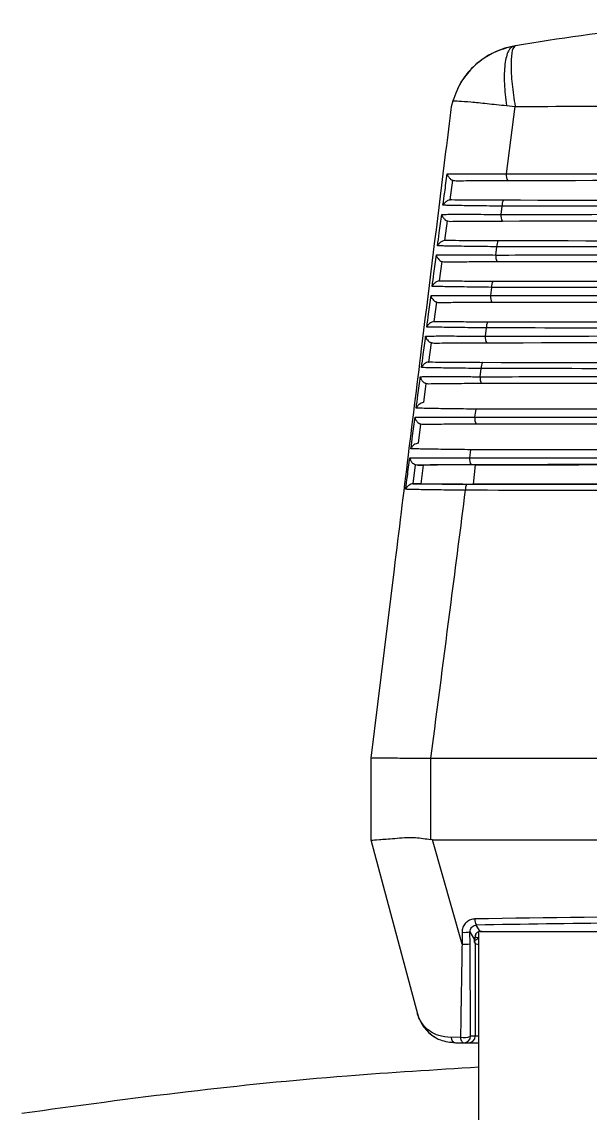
# Model space of a CAD drawing. Extents: x 12.3 to 108.7, y 1.1 to 80.4.
# Drawn here: x 101.411 to 102.279, y 36.107 to 37.774 of the extents above; entities that cross this region are included whole.
import ezdxf

# ---------------------------------------------------------------- set-up
doc = ezdxf.new("R2010")
doc.units = 0
doc.header["$MEASUREMENT"] = 0
doc.layers.add('OBJECT', color=7, linetype='CONTINUOUS')

msp = doc.modelspace()

# ---------------------------------------------------------------- linework, layer by layer
at = {"layer": 'OBJECT'}
for p, q in [((102.1644, 37.7378), (102.162, 37.7373)), ((102.0758, 37.6718), (102.0758, 37.6717)), ((102.0687, 37.6536), (102.0664, 37.6445)), ((102.1507, 37.542), (102.164, 37.645)), ((102.1508, 37.6464), (102.164, 37.645)), ((102.0684, 37.5322), (102.0645, 37.5024)), ((102.1427, 37.4801), (102.1443, 37.4927)), ((102.0602, 37.4701), (102.0563, 37.4405)), ((102.1347, 37.4181), (102.1363, 37.4307)), ((102.052, 37.4081), (102.0481, 37.3785)), ((102.1267, 37.3561), (102.1283, 37.3687)), ((102.0438, 37.346), (102.04, 37.3166)), ((102.1187, 37.2941), (102.1203, 37.3067)), ((102.0357, 37.2839), (102.0319, 37.2546)), ((102.1106, 37.2321), (102.1123, 37.2447)), ((102.0276, 37.2219), (102.0238, 37.1926)), ((102.1026, 37.1701), (102.1043, 37.1826)), ((102.0196, 37.1598), (102.0158, 37.1306)), ((102.0946, 37.1081), (102.0962, 37.1206)), ((102.0115, 37.0977), (102.0078, 37.0687)), ((102.0155, 37.097), (102.0237, 37.097)), ((102.0237, 37.097), (102.0202, 37.0687)), ((102.1003, 37.0682), (102.1035, 37.0975)), ((102.0202, 37.0687), (102.0092, 37.0687)), ((101.9791, 36.938), (101.9437, 36.6494)), ((101.9437, 36.6494), (101.9437, 36.5244)), ((101.9437, 36.6494), (101.9437, 36.6494)), ((102.0352, 36.5249), (102.0352, 36.6494)), ((102.0352, 36.6494), (102.0354, 36.6494)), ((102.0354, 36.6494), (102.4253, 36.6494)), ((101.9437, 36.5244), (102.0148, 36.2588)), ((101.9437, 36.5244), (101.9437, 36.5244)), ((102.038, 36.5244), (102.0352, 36.5249)), ((102.0829, 36.3651), (102.038, 36.5244)), ((102.038, 36.5244), (102.4984, 36.5244)), ((102.0951, 36.3657), (102.095, 36.3838)), ((102.095, 36.3838), (102.1021, 36.372)), ((102.1106, 36.3845), (102.1047, 36.3943)), ((102.1087, 35.4284), (102.1087, 36.3842)), ((102.1107, 36.3844), (102.1106, 36.3845)), ((102.1129, 36.3845), (103.0245, 36.3845)), ((102.1129, 36.3844), (102.1129, 36.3845)), ((102.1129, 36.3844), (103.0245, 36.3844)), ((102.0829, 36.3833), (102.0829, 36.3651)), ((102.1021, 36.372), (102.1021, 36.3696)), ((102.1022, 36.3677), (102.1029, 36.3664)), ((102.1033, 36.379), (102.1031, 36.3794)), ((102.0959, 36.2244), (102.0951, 36.3657)), ((102.1029, 36.3664), (102.1029, 36.2244)), ((102.0806, 36.223), (102.0664, 36.2227)), ((102.1029, 36.2244), (102.0959, 36.2244)), ((102.1087, 36.2244), (102.1029, 36.2244)), ((102.0728, 36.2144), (102.0859, 36.2144)), ((102.0859, 36.2144), (102.093, 36.2144)), ((102.093, 36.2144), (102.1086, 36.2144))]:
    msp.add_line(p, q, dxfattribs=at)
at = {"layer": 'OBJECT', "flags": 128}
msp.add_lwpolyline([(102.0806, 36.223), (102.0808, 36.2212), (102.0812, 36.2196), (102.0817, 36.2181), (102.0824, 36.2168), (102.0831, 36.2158), (102.084, 36.215), (102.0849, 36.2145), (102.0859, 36.2144)], dxfattribs=at)
at = {"layer": 'OBJECT'}
for centre, radius, start, end in [((102.1837, 37.6193), 0.12, 100.4137, 154.0782), ((102.1665, 37.5395), 0.016, 170.6763, 209.7365), ((102.1581, 37.4949), 0.014, 148.3051, 188.7721), ((102.1582, 37.4775), 0.0158, 170.554, 210.212), ((102.1499, 37.4328), 0.0138, 147.8181, 188.872), ((102.15, 37.4155), 0.0156, 170.4353, 210.6815), ((102.1417, 37.3708), 0.0136, 147.3324, 188.9719), ((102.1418, 37.3535), 0.0154, 170.3162, 211.151), ((102.1336, 37.3088), 0.0135, 146.8517, 189.0685), ((102.1336, 37.2915), 0.0152, 170.2013, 211.6145), ((102.1254, 37.2468), 0.0133, 146.3713, 189.1658), ((102.1254, 37.2295), 0.015, 170.0879, 212.0749), ((102.1172, 37.1676), 0.0148, 169.9769, 212.5311), ((102.109, 37.1056), 0.0146, 169.8668, 212.9855), ((102.1009, 37.0607), 0.0128, 144.9661, 189.4339), ((102.1179, 36.4022), 0.0153, 174.004, 210.7864), ((102.0861, 36.451), 0.0678, 267.3198, 277.6155), ((102.093, 36.3664), 0.00992, 359.7317, 23.3465), ((102.0861, 36.4329), 0.0678, 267.3214, 277.6109), ((102.0728, 36.2744), 0.06, 195, 198.0174), ((102.0728, 36.2744), 0.06, 221.5897, 239.3657), ((102.0745, 36.2223), 0.00813, 177.5734, 257.8042), ((102.0856, 36.2521), 0.0296, 260.2236, 290.3024), ((102.0859, 36.2244), 0.00999, 270.0391, 0.0389), ((102.093, 36.2244), 0.00999, 270.0391, 0.0389)]:
    msp.add_arc(centre, radius, start, end, dxfattribs=at)
for centre, major_axis, ratio, start_param, end_param in [((102.5687, 37.5127), (2.1942, 0), 0.008727, 1.380004, 1.761588), ((102.5687, 37.521), (2.1948, 0), 0.008727, 4.518704, 4.906074), ((102.5687, 37.4507), (2.1975, 0), 0.008727, 1.376591, 1.765002), ((102.5687, 37.459), (2.1981, 0), 0.008727, 4.515292, 4.909486), ((102.5687, 37.3887), (2.2007, 0), 0.008727, 1.373185, 1.768407), ((102.5687, 37.397), (2.2013, 0), 0.008727, 4.511889, 4.912889), ((102.5687, 37.3267), (2.204, 0), 0.008727, 1.369788, 1.771804), ((102.5687, 37.335), (2.2046, 0), 0.008727, 4.508493, 4.916285), ((102.5687, 37.2647), (2.2072, 0), 0.008727, 1.366399, 1.775193), ((102.5687, 37.273), (2.2078, 0), 0.008727, 4.505106, 4.919672), ((102.5687, 37.2027), (2.2105, 0), 0.008727, 1.363019, 1.778574), ((102.5687, 37.1407), (2.2137, 0), 0.008727, 1.359646, 1.781947), ((102.5687, 37.0787), (2.217, 0), 0.008727, 1.356281, 1.785312), ((102.5687, 37.087), (2.2176, 0), 0.008727, 4.494993, 4.929785), ((102.5687, 36.204), (2.2237, 0), 0.08749, 1.584758, 1.780996), ((102.1129, 36.3827), (0.02, 0), 0.087489, 1.570796, 1.683422), ((102.0897, 36.3552), (0.008, 0.0234), 0.411517, 5.505747, 5.879758), ((102.0996, 36.3552), (0.002, 0.016), 0.100662, 5.612594, 6.085295), ((102.1084, 36.3782), (0.004, 0.0117), 0.411517, 1.643899, 2.265463), ((102.1179, 36.3665), (0.015, 0), 0.145814, 3.193953, 4.049202)]:
    msp.add_ellipse(centre, major_axis=major_axis, ratio=ratio, start_param=start_param, end_param=end_param, dxfattribs=at)
for points, knots in [([(102.5687, 37.7744), (102.5009, 37.7728), (102.3653, 37.7698), (102.2314, 37.7484), (102.1644, 37.7378)], [0, 0, 0, 0, 0.5, 1, 1, 1, 1]), ([(102.162, 37.7373), (102.1513, 37.7345), (102.13, 37.7288), (102.1027, 37.7096), (102.0806, 37.6845), (102.0727, 37.6639), (102.0687, 37.6536)], [0, 0, 0, 0, 0.249999, 0.5, 0.749997, 1, 1, 1, 1]), ([(102.162, 37.7373), (102.159, 37.7356), (102.1529, 37.7319), (102.1478, 37.7109), (102.1467, 37.6811), (102.1495, 37.6577), (102.1508, 37.6464)], [0, 0, 0, 0, 0.241561, 0.4999979, 0.7584363, 1, 1, 1, 1]), ([(102.1644, 37.7378), (102.1626, 37.7362), (102.1589, 37.7328), (102.1572, 37.7114), (102.1587, 37.6808), (102.1623, 37.6566), (102.164, 37.645)], [0, 0, 0, 0, 0.2411704, 0.5000004, 0.758832, 1, 1, 1, 1]), ([(102.0687, 37.6536), (102.0714, 37.6536), (102.0768, 37.6536), (102.0956, 37.6521), (102.1203, 37.6497), (102.1407, 37.6475), (102.1508, 37.6464)], [0, 0, 0, 0, 0.25, 0.5, 0.75, 1, 1, 1, 1]), ([(102.0664, 37.6445), (102.0656, 37.6388), (102.0621, 37.6103), (102.0474, 37.4909), (102.0189, 37.2612), (101.9934, 37.0541), (101.9791, 36.938)], [0, 0, 0, 0, 0.024148, 0.120739, 0.507104, 1, 1, 1, 1]), ([(102.164, 37.645), (102.2305, 37.6453), (102.3646, 37.6459), (102.5003, 37.646), (102.5687, 37.646)], [0, 0, 0, 0, 0.496376, 1, 1, 1, 1]), ([(102.0538, 37.4941), (102.0547, 37.5007), (102.0568, 37.5167), (102.059, 37.5327), (102.0602, 37.5422)], [0, 0, 0, 0, 0.4123113, 1, 1, 1, 1]), ([(102.0602, 37.5422), (102.0611, 37.5422), (102.0643, 37.5422), (102.075, 37.5423), (102.098, 37.5424), (102.127, 37.5422), (102.1454, 37.5421), (102.1507, 37.542)], [0, 0, 0, 0, 0.057678, 0.219414, 0.543377, 0.867764, 1, 1, 1, 1]), ([(102.0602, 37.5422), (102.0603, 37.5421), (102.0603, 37.5418), (102.0608, 37.5401), (102.0623, 37.5373), (102.0651, 37.5342), (102.0674, 37.5328), (102.0684, 37.5322)], [0, 0, 0, 0, 0.008657, 0.099999, 0.471218, 0.76308, 1, 1, 1, 1]), ([(102.1507, 37.542), (102.1572, 37.5421), (102.19, 37.5421), (102.3284, 37.5423), (102.5323, 37.5424), (102.7794, 37.5423), (102.9176, 37.5421), (102.9867, 37.542)], [0, 0, 0, 0, 0.023792, 0.118973, 0.500647, 0.750324, 1, 1, 1, 1]), ([(102.0737, 37.531), (102.0724, 37.5311), (102.0705, 37.5313), (102.0689, 37.532), (102.0684, 37.5322)], [0, 0, 0, 0, 0.7307528, 1, 1, 1, 1]), ([(102.1526, 37.5315), (102.1406, 37.5315), (102.1167, 37.5314), (102.0894, 37.5312), (102.0785, 37.5311), (102.0737, 37.531)], [0, 0, 0, 0, 0.361189, 0.722456, 1, 1, 1, 1]), ([(102.0645, 37.5024), (102.0633, 37.5021), (102.0607, 37.5012), (102.057, 37.4986), (102.0549, 37.4961), (102.054, 37.4944), (102.0538, 37.4941), (102.0538, 37.4941)], [0, 0, 0, 0, 0.229453, 0.52161, 0.905452, 0.991714, 1, 1, 1, 1]), ([(102.0645, 37.5024), (102.0648, 37.5025), (102.0656, 37.5027), (102.0665, 37.5027), (102.0671, 37.5027)], [0, 0, 0, 0, 0.349939, 1, 1, 1, 1]), ([(102.0671, 37.5027), (102.0733, 37.5026), (102.0857, 37.5025), (102.1147, 37.5023), (102.1364, 37.5022), (102.1462, 37.5022)], [0, 0, 0, 0, 0.352894, 0.705727, 1, 1, 1, 1]), ([(102.1443, 37.4927), (102.1378, 37.4928), (102.1182, 37.493), (102.0886, 37.4934), (102.0671, 37.4938), (102.0574, 37.494), (102.0546, 37.4941), (102.0538, 37.4941)], [0, 0, 0, 0, 0.16013, 0.483001, 0.805363, 0.942123, 1, 1, 1, 1]), ([(102.9931, 37.4927), (102.9865, 37.4927), (102.9538, 37.4927), (102.8154, 37.4925), (102.6095, 37.4923), (102.3579, 37.4924), (102.2155, 37.4926), (102.1443, 37.4927)], [0, 0, 0, 0, 0.02343, 0.117165, 0.493038, 0.746519, 1, 1, 1, 1]), ([(102.0455, 37.4321), (102.0464, 37.4387), (102.0485, 37.4547), (102.0507, 37.4707), (102.0519, 37.4802)], [0, 0, 0, 0, 0.412352, 1, 1, 1, 1]), ([(102.0519, 37.4802), (102.0528, 37.4802), (102.0559, 37.4802), (102.0662, 37.4803), (102.0888, 37.4804), (102.118, 37.4802), (102.1368, 37.4801), (102.1427, 37.4801)], [0, 0, 0, 0, 0.057936, 0.217495, 0.53703, 0.856977, 1, 1, 1, 1]), ([(102.0519, 37.4802), (102.052, 37.4801), (102.052, 37.4797), (102.0525, 37.4779), (102.054, 37.4751), (102.0569, 37.4721), (102.0592, 37.4707), (102.0602, 37.4701)], [0, 0, 0, 0, 0.008551, 0.122923, 0.485781, 0.769318, 1, 1, 1, 1]), ([(102.0652, 37.469), (102.0639, 37.4691), (102.0622, 37.4692), (102.0606, 37.47), (102.0602, 37.4701)], [0, 0, 0, 0, 0.750498, 1, 1, 1, 1]), ([(102.1446, 37.4695), (102.1327, 37.4695), (102.1087, 37.4694), (102.0811, 37.4692), (102.0702, 37.4691), (102.0652, 37.469)], [0, 0, 0, 0, 0.355595, 0.711266, 1, 1, 1, 1]), ([(102.1427, 37.4801), (102.1492, 37.4801), (102.182, 37.4801), (102.3203, 37.4803), (102.5268, 37.4805), (102.7795, 37.4804), (102.923, 37.4802), (102.9947, 37.4801)], [0, 0, 0, 0, 0.0233393, 0.1167108, 0.4911257, 0.7455628, 1, 1, 1, 1]), ([(102.0563, 37.4405), (102.0551, 37.4401), (102.0525, 37.4394), (102.0489, 37.4368), (102.0467, 37.4343), (102.0457, 37.4325), (102.0456, 37.4321), (102.0455, 37.4321)], [0, 0, 0, 0, 0.223275, 0.506282, 0.880303, 0.991807, 1, 1, 1, 1]), ([(102.0563, 37.4405), (102.0565, 37.4405), (102.0573, 37.4407), (102.0581, 37.4407), (102.0587, 37.4407)], [0, 0, 0, 0, 0.324171, 1, 1, 1, 1]), ([(102.0587, 37.4407), (102.0647, 37.4406), (102.0767, 37.4405), (102.1057, 37.4403), (102.1279, 37.4402), (102.1383, 37.4402)], [0, 0, 0, 0, 0.3475308, 0.6950029, 1, 1, 1, 1]), ([(102.0373, 37.3701), (102.0382, 37.3767), (102.0403, 37.3927), (102.0424, 37.4087), (102.0437, 37.4182)], [0, 0, 0, 0, 0.412393, 1, 1, 1, 1]), ([(102.0437, 37.4182), (102.0445, 37.4182), (102.0474, 37.4182), (102.0575, 37.4183), (102.0797, 37.4184), (102.109, 37.4183), (102.1283, 37.4181), (102.1347, 37.4181)], [0, 0, 0, 0, 0.058198, 0.215687, 0.531014, 0.846742, 1, 1, 1, 1]), ([(102.0437, 37.4182), (102.0437, 37.4181), (102.0438, 37.4176), (102.0443, 37.4158), (102.0459, 37.4129), (102.0487, 37.4099), (102.051, 37.4086), (102.052, 37.4081)], [0, 0, 0, 0, 0.00845, 0.145048, 0.499697, 0.775229, 1, 1, 1, 1]), ([(102.1363, 37.4307), (102.1298, 37.4308), (102.1102, 37.431), (102.0807, 37.4314), (102.0589, 37.4318), (102.0492, 37.432), (102.0463, 37.4321), (102.0455, 37.4321)], [0, 0, 0, 0, 0.158035, 0.476675, 0.794816, 0.941861, 1, 1, 1, 1]), ([(102.1347, 37.4181), (102.1412, 37.4181), (102.1739, 37.4181), (102.3122, 37.4184), (102.5213, 37.4185), (102.7795, 37.4184), (102.9283, 37.4182), (103.0027, 37.4181)], [0, 0, 0, 0, 0.022904, 0.114532, 0.481956, 0.740978, 1, 1, 1, 1]), ([(103.0011, 37.4307), (102.9945, 37.4307), (102.9618, 37.4306), (102.8235, 37.4304), (102.6149, 37.4303), (102.3579, 37.4304), (102.2102, 37.4306), (102.1363, 37.4307)], [0, 0, 0, 0, 0.022991, 0.114968, 0.483793, 0.741897, 1, 1, 1, 1]), ([(102.0568, 37.407), (102.0555, 37.4071), (102.0539, 37.4072), (102.0523, 37.4079), (102.052, 37.4081)], [0, 0, 0, 0, 0.771741, 1, 1, 1, 1]), ([(102.1366, 37.4076), (102.1247, 37.4075), (102.1008, 37.4075), (102.0728, 37.4073), (102.0619, 37.4071), (102.0568, 37.407)], [0, 0, 0, 0, 0.350316, 0.700707, 1, 1, 1, 1]), ([(102.0481, 37.3785), (102.047, 37.3782), (102.0444, 37.3775), (102.0408, 37.375), (102.0385, 37.3724), (102.0376, 37.3706), (102.0373, 37.3701), (102.0373, 37.3701)], [0, 0, 0, 0, 0.217445, 0.491759, 0.856154, 0.991883, 1, 1, 1, 1]), ([(102.1283, 37.3687), (102.1218, 37.3688), (102.1022, 37.369), (102.0727, 37.3694), (102.0508, 37.3698), (102.0409, 37.37), (102.0381, 37.3701), (102.0373, 37.3701)], [0, 0, 0, 0, 0.1560419, 0.4706579, 0.7847808, 0.9415949, 1, 1, 1, 1]), ([(102.0481, 37.3785), (102.0483, 37.3786), (102.049, 37.3787), (102.0498, 37.3787), (102.0503, 37.3787)], [0, 0, 0, 0, 0.2936726, 1, 1, 1, 1]), ([(102.0503, 37.3787), (102.0562, 37.3786), (102.0678, 37.3785), (102.0968, 37.3783), (102.1194, 37.3782), (102.1303, 37.3782)], [0, 0, 0, 0, 0.342466, 0.684876, 1, 1, 1, 1]), ([(103.0091, 37.3687), (103.0026, 37.3687), (102.9699, 37.3686), (102.8316, 37.3684), (102.6204, 37.3683), (102.3578, 37.3683), (102.2048, 37.3686), (102.1283, 37.3687)], [0, 0, 0, 0, 0.022568, 0.112852, 0.474885, 0.737443, 1, 1, 1, 1]), ([(102.0291, 37.3081), (102.03, 37.3147), (102.0321, 37.3307), (102.0342, 37.3467), (102.0355, 37.3562)], [0, 0, 0, 0, 0.412433, 1, 1, 1, 1]), ([(102.0355, 37.3562), (102.0362, 37.3562), (102.0391, 37.3562), (102.0488, 37.3563), (102.0706, 37.3564), (102.1001, 37.3563), (102.1199, 37.3561), (102.1267, 37.3561)], [0, 0, 0, 0, 0.058463, 0.213983, 0.525307, 0.837021, 1, 1, 1, 1]), ([(102.0355, 37.3562), (102.0355, 37.3561), (102.0356, 37.3555), (102.0361, 37.3536), (102.0377, 37.3507), (102.0405, 37.3478), (102.0428, 37.3465), (102.0438, 37.346)], [0, 0, 0, 0, 0.008341, 0.166405, 0.512974, 0.780845, 1, 1, 1, 1]), ([(102.1267, 37.3561), (102.1332, 37.3561), (102.1659, 37.3562), (102.3041, 37.3564), (102.5159, 37.3565), (102.7795, 37.3564), (102.9337, 37.3562), (103.0107, 37.3561)], [0, 0, 0, 0, 0.022484, 0.112433, 0.473119, 0.73656, 1, 1, 1, 1]), ([(102.0485, 37.345), (102.0472, 37.3451), (102.0456, 37.3452), (102.0441, 37.3459), (102.0438, 37.346)], [0, 0, 0, 0, 0.794577, 1, 1, 1, 1]), ([(102.1287, 37.3456), (102.1167, 37.3455), (102.0929, 37.3455), (102.0646, 37.3453), (102.0536, 37.3451), (102.0485, 37.345)], [0, 0, 0, 0, 0.345325, 0.690725, 1, 1, 1, 1]), ([(102.04, 37.3166), (102.0388, 37.3162), (102.0363, 37.3156), (102.0328, 37.3132), (102.0304, 37.3106), (102.0294, 37.3087), (102.0292, 37.3081), (102.0291, 37.3081)], [0, 0, 0, 0, 0.211947, 0.477987, 0.832965, 0.991956, 1, 1, 1, 1]), ([(102.1203, 37.3067), (102.1138, 37.3068), (102.0942, 37.307), (102.0648, 37.3074), (102.0426, 37.3078), (102.0327, 37.308), (102.0299, 37.3081), (102.0291, 37.3081)], [0, 0, 0, 0, 0.1541433, 0.4649259, 0.7752227, 0.941326, 1, 1, 1, 1]), ([(102.04, 37.3166), (102.0401, 37.3166), (102.0408, 37.3167), (102.0415, 37.3167), (102.042, 37.3167)], [0, 0, 0, 0, 0.25743, 1, 1, 1, 1]), ([(102.042, 37.3167), (102.0476, 37.3166), (102.0589, 37.3165), (102.0879, 37.3162), (102.111, 37.3162), (102.1223, 37.3162)], [0, 0, 0, 0, 0.337675, 0.675297, 1, 1, 1, 1]), ([(103.0171, 37.3067), (103.0106, 37.3067), (102.9779, 37.3066), (102.8398, 37.3064), (102.6259, 37.3062), (102.3578, 37.3063), (102.1995, 37.3066), (102.1203, 37.3067)], [0, 0, 0, 0, 0.02216, 0.110812, 0.466297, 0.733148, 1, 1, 1, 1]), ([(102.021, 37.2461), (102.0219, 37.2527), (102.024, 37.2687), (102.0261, 37.2847), (102.0273, 37.2942)], [0, 0, 0, 0, 0.412464, 1, 1, 1, 1]), ([(102.0273, 37.2942), (102.0281, 37.2942), (102.0307, 37.2942), (102.0402, 37.2944), (102.0615, 37.2944), (102.0911, 37.2943), (102.1114, 37.2942), (102.1187, 37.2941)], [0, 0, 0, 0, 0.058731, 0.212374, 0.519887, 0.827778, 1, 1, 1, 1]), ([(102.0273, 37.2942), (102.0273, 37.2941), (102.0274, 37.2934), (102.028, 37.2915), (102.0296, 37.2885), (102.0324, 37.2856), (102.0347, 37.2845), (102.0357, 37.2839)], [0, 0, 0, 0, 0.008249, 0.187013, 0.52565, 0.786185, 1, 1, 1, 1]), ([(102.0402, 37.283), (102.0389, 37.2831), (102.0374, 37.2832), (102.0359, 37.2838), (102.0357, 37.2839)], [0, 0, 0, 0, 0.819115, 1, 1, 1, 1]), ([(102.1187, 37.2941), (102.1252, 37.2941), (102.1578, 37.2942), (102.296, 37.2944), (102.5104, 37.2945), (102.7796, 37.2945), (102.939, 37.2942), (103.0187, 37.2941)], [0, 0, 0, 0, 0.022079, 0.1104084, 0.4645969, 0.7322985, 1, 1, 1, 1]), ([(102.1207, 37.2836), (102.1088, 37.2836), (102.0849, 37.2835), (102.0563, 37.2833), (102.0454, 37.2831), (102.0402, 37.283)], [0, 0, 0, 0, 0.340601, 0.681276, 1, 1, 1, 1]), ([(102.0319, 37.2546), (102.0308, 37.2543), (102.0283, 37.2537), (102.0248, 37.2514), (102.0223, 37.2487), (102.0213, 37.2468), (102.021, 37.2461), (102.021, 37.2461)], [0, 0, 0, 0, 0.2067453, 0.4649375, 0.8107185, 0.992038, 1, 1, 1, 1]), ([(102.0319, 37.2546), (102.032, 37.2546), (102.0326, 37.2547), (102.0333, 37.2547), (102.0337, 37.2547)], [0, 0, 0, 0, 0.214173, 1, 1, 1, 1]), ([(102.0337, 37.2547), (102.0392, 37.2546), (102.0501, 37.2545), (102.079, 37.2542), (102.1025, 37.2542), (102.1143, 37.2541)], [0, 0, 0, 0, 0.3331373, 0.6662238, 1, 1, 1, 1]), ([(102.1123, 37.2447), (102.1058, 37.2447), (102.0862, 37.245), (102.0569, 37.2454), (102.0345, 37.2457), (102.0246, 37.246), (102.0217, 37.2461), (102.021, 37.2461)], [0, 0, 0, 0, 0.152333, 0.459461, 0.766109, 0.941054, 1, 1, 1, 1]), ([(103.0251, 37.2447), (103.0186, 37.2446), (102.9859, 37.2446), (102.8479, 37.2444), (102.6314, 37.2442), (102.3578, 37.2443), (102.1941, 37.2445), (102.1123, 37.2447)], [0, 0, 0, 0, 0.021766, 0.1088431, 0.4580097, 0.7290048, 1, 1, 1, 1]), ([(102.0129, 37.1841), (102.0138, 37.1907), (102.0159, 37.2067), (102.018, 37.2227), (102.0192, 37.2322)], [0, 0, 0, 0, 0.412495, 1, 1, 1, 1]), ([(102.0192, 37.2322), (102.0199, 37.2322), (102.0225, 37.2322), (102.0316, 37.2324), (102.0525, 37.2324), (102.0823, 37.2323), (102.1029, 37.2322), (102.1106, 37.2321)], [0, 0, 0, 0, 0.0590025, 0.210856, 0.5147339, 0.8189796, 1, 1, 1, 1]), ([(102.0192, 37.2322), (102.0192, 37.2321), (102.0193, 37.2314), (102.0198, 37.2293), (102.0216, 37.2263), (102.0244, 37.2235), (102.0266, 37.2224), (102.0276, 37.2219)], [0, 0, 0, 0, 0.008149, 0.206909, 0.537752, 0.791263, 1, 1, 1, 1]), ([(102.0319, 37.221), (102.0307, 37.2211), (102.0292, 37.2212), (102.0278, 37.2218), (102.0276, 37.2219)], [0, 0, 0, 0, 0.845452, 1, 1, 1, 1]), ([(102.1127, 37.2216), (102.1008, 37.2216), (102.077, 37.2215), (102.0481, 37.2213), (102.0373, 37.2211), (102.0319, 37.221)], [0, 0, 0, 0, 0.336123, 0.672318, 1, 1, 1, 1]), ([(102.1106, 37.2321), (102.1172, 37.2321), (102.1498, 37.2322), (102.2878, 37.2324), (102.5049, 37.2326), (102.7796, 37.2325), (102.9444, 37.2322), (103.0267, 37.2321)], [0, 0, 0, 0, 0.021688, 0.108455, 0.456373, 0.728187, 1, 1, 1, 1]), ([(102.0238, 37.1926), (102.0227, 37.1923), (102.0203, 37.1918), (102.0168, 37.1896), (102.0143, 37.1869), (102.0132, 37.1849), (102.0129, 37.1841), (102.0129, 37.1841)], [0, 0, 0, 0, 0.201835, 0.452542, 0.789381, 0.992116, 1, 1, 1, 1]), ([(102.1043, 37.1826), (102.0978, 37.1827), (102.0783, 37.1829), (102.049, 37.1833), (102.0263, 37.1837), (102.0164, 37.184), (102.0136, 37.1841), (102.0129, 37.1841)], [0, 0, 0, 0, 0.150605, 0.454244, 0.75741, 0.940779, 1, 1, 1, 1]), ([(102.0049, 37.1221), (102.0057, 37.1287), (102.0078, 37.1447), (102.0099, 37.1607), (102.0111, 37.1702)], [0, 0, 0, 0, 0.41253, 1, 1, 1, 1]), ([(102.0111, 37.1702), (102.0118, 37.1702), (102.0142, 37.1702), (102.0231, 37.1704), (102.0436, 37.1704), (102.0734, 37.1703), (102.0945, 37.1702), (102.1026, 37.1701)], [0, 0, 0, 0, 0.059276, 0.209421, 0.509831, 0.810598, 1, 1, 1, 1]), ([(102.0111, 37.1702), (102.0111, 37.1701), (102.0112, 37.1691), (102.0119, 37.1668), (102.0139, 37.1638), (102.0166, 37.1613), (102.0186, 37.1603), (102.0196, 37.1598)], [0, 0, 0, 0, 0.008064, 0.282727, 0.593799, 0.796129, 1, 1, 1, 1]), ([(102.1026, 37.1701), (102.1092, 37.1701), (102.1418, 37.1702), (102.2797, 37.1704), (102.4994, 37.1706), (102.7797, 37.1705), (102.9497, 37.1703), (103.0347, 37.1701)], [0, 0, 0, 0, 0.0213111, 0.1065681, 0.4484322, 0.7242161, 1, 1, 1, 1]), ([(103.0331, 37.1826), (103.0266, 37.1826), (102.994, 37.1826), (102.856, 37.1824), (102.6369, 37.1822), (102.3577, 37.1823), (102.1887, 37.1825), (102.1043, 37.1826)], [0, 0, 0, 0, 0.0213859, 0.1069424, 0.450009, 0.7250045, 1, 1, 1, 1]), ([(102.0237, 37.159), (102.0225, 37.1591), (102.021, 37.1592), (102.0197, 37.1597), (102.0196, 37.1598)], [0, 0, 0, 0, 0.8737046, 1, 1, 1, 1]), ([(102.1047, 37.1596), (102.0928, 37.1596), (102.0691, 37.1595), (102.0398, 37.1593), (102.0291, 37.1591), (102.0237, 37.159)], [0, 0, 0, 0, 0.331872, 0.663815, 1, 1, 1, 1]), ([(102.0158, 37.1306), (102.0147, 37.1304), (102.0123, 37.1298), (102.0088, 37.1277), (102.0063, 37.125), (102.0052, 37.123), (102.0049, 37.1221), (102.0049, 37.1221)], [0, 0, 0, 0, 0.197189, 0.440794, 0.768918, 0.99219, 1, 1, 1, 1]), ([(102.0962, 37.1206), (102.0898, 37.1207), (102.0703, 37.1209), (102.041, 37.1213), (102.0182, 37.1217), (102.0083, 37.122), (102.0055, 37.1221), (102.0049, 37.1221)], [0, 0, 0, 0, 0.148954, 0.449261, 0.7491, 0.940502, 1, 1, 1, 1]), ([(103.0411, 37.1206), (103.0346, 37.1206), (103.002, 37.1206), (102.8641, 37.1203), (102.6423, 37.1201), (102.3577, 37.1202), (102.1834, 37.1205), (102.0962, 37.1206)], [0, 0, 0, 0, 0.021019, 0.105106, 0.44228, 0.72114, 1, 1, 1, 1]), ([(101.9968, 37.0601), (101.9977, 37.0667), (101.9998, 37.0827), (102.0018, 37.0987), (102.0031, 37.1082)], [0, 0, 0, 0, 0.412554, 1, 1, 1, 1]), ([(102.0031, 37.1082), (102.0037, 37.1082), (102.006, 37.1082), (102.0146, 37.1084), (102.0347, 37.1084), (102.0646, 37.1084), (102.0861, 37.1082), (102.0946, 37.1081)], [0, 0, 0, 0, 0.059553, 0.208066, 0.505163, 0.802607, 1, 1, 1, 1]), ([(102.0031, 37.1082), (102.0031, 37.1081), (102.0032, 37.107), (102.0039, 37.1046), (102.0059, 37.1016), (102.0086, 37.0992), (102.0106, 37.0982), (102.0115, 37.0977)], [0, 0, 0, 0, 0.007972, 0.299096, 0.602919, 0.800708, 1, 1, 1, 1]), ([(102.0946, 37.1081), (102.1011, 37.1082), (102.1337, 37.1082), (102.2716, 37.1084), (102.4939, 37.1086), (102.7797, 37.1086), (102.9551, 37.1083), (103.0428, 37.1081)], [0, 0, 0, 0, 0.0209465, 0.1047454, 0.4407597, 0.7203799, 1, 1, 1, 1]), ([(102.0155, 37.097), (102.0143, 37.0971), (102.0129, 37.0972), (102.0117, 37.0977), (102.0115, 37.0977)], [0, 0, 0, 0, 0.904064, 1, 1, 1, 1]), ([(102.0968, 37.0976), (102.0849, 37.0976), (102.0611, 37.0975), (102.0316, 37.0973), (102.021, 37.0971), (102.0155, 37.097)], [0, 0, 0, 0, 0.327832, 0.655734, 1, 1, 1, 1]), ([(102.1035, 37.0975), (102.0906, 37.0975), (102.0647, 37.0974), (102.0383, 37.0972), (102.0274, 37.097), (102.0237, 37.097)], [0, 0, 0, 0, 0.396562, 0.793191, 1, 1, 1, 1]), ([(102.1035, 37.0975), (102.1968, 37.0977), (102.3507, 37.0979), (102.5071, 37.0979), (102.5687, 37.0979)], [0, 0, 0, 0, 0.605766, 1, 1, 1, 1]), ([(102.0078, 37.0687), (102.0067, 37.0684), (102.0043, 37.0679), (102.0009, 37.0659), (101.9983, 37.0632), (101.9972, 37.0611), (101.9968, 37.0601), (101.9968, 37.0601)], [0, 0, 0, 0, 0.192793, 0.42965, 0.749307, 0.992262, 1, 1, 1, 1]), ([(102.0078, 37.0687), (102.0078, 37.0687), (102.0083, 37.0687), (102.0087, 37.0687), (102.0092, 37.0687)], [0, 0, 0, 0, 0.0202823, 1, 1, 1, 1]), ([(102.0092, 37.0687), (102.0141, 37.0686), (102.0238, 37.0684), (102.0526, 37.0682), (102.0773, 37.0681), (102.0904, 37.0681)], [0, 0, 0, 0, 0.320862, 0.641681, 1, 1, 1, 1]), ([(102.0202, 37.0687), (102.0277, 37.0686), (102.0428, 37.0684), (102.0729, 37.0683), (102.093, 37.0682), (102.1003, 37.0682)], [0, 0, 0, 0, 0.390004, 0.779955, 1, 1, 1, 1]), ([(102.5687, 37.0678), (102.4899, 37.0678), (102.3324, 37.0678), (102.1776, 37.0681), (102.1003, 37.0682)], [0, 0, 0, 0, 0.5004912, 1, 1, 1, 1]), ([(102.0882, 37.0586), (102.0818, 37.0587), (102.0623, 37.0589), (102.0331, 37.0593), (102.0101, 37.0597), (102.0002, 37.06), (101.9975, 37.0601), (101.9968, 37.0601)], [0, 0, 0, 0, 0.147376, 0.444496, 0.741154, 0.940222, 1, 1, 1, 1]), ([(102.0354, 36.6494), (102.0457, 36.7287), (102.0633, 36.8651), (102.0809, 37.0015), (102.0882, 37.0586)], [0, 0, 0, 0, 0.581449, 1, 1, 1, 1]), ([(103.0491, 37.0586), (103.0426, 37.0586), (103.0101, 37.0585), (102.8723, 37.0583), (102.6478, 37.0581), (102.3576, 37.0582), (102.178, 37.0585), (102.0882, 37.0586)], [0, 0, 0, 0, 0.020664, 0.103331, 0.434809, 0.717404, 1, 1, 1, 1]), ([(101.9437, 36.6494), (101.9451, 36.6496), (101.9478, 36.6502), (101.9686, 36.65), (101.9983, 36.6492), (102.0232, 36.6493), (102.0352, 36.6494)], [0, 0, 0, 0, 0.253584, 0.507165, 0.760847, 1, 1, 1, 1]), ([(101.9437, 36.5244), (101.9439, 36.5243), (101.9447, 36.5241), (101.9547, 36.5249), (101.9785, 36.5265), (102.0072, 36.5296), (102.0274, 36.5262), (102.0352, 36.5249)], [0, 0, 0, 0, 0.097508, 0.351331, 0.599304, 0.843154, 1, 1, 1, 1]), ([(102.1026, 36.4038), (102.1004, 36.4035), (102.0958, 36.4029), (102.0898, 36.3992), (102.0853, 36.3939), (102.0831, 36.3882), (102.083, 36.3846), (102.0829, 36.3833)], [0, 0, 0, 0, 0.219061, 0.438018, 0.659212, 0.879994, 1, 1, 1, 1]), ([(102.5376, 36.408), (102.5309, 36.408), (102.4976, 36.408), (102.3515, 36.4075), (102.2139, 36.4054), (102.1026, 36.4038)], [0, 0, 0, 0, 0.045653, 0.228293, 1, 1, 1, 1]), ([(102.095, 36.3838), (102.0951, 36.385), (102.0954, 36.3874), (102.0971, 36.3906), (102.0998, 36.393), (102.1025, 36.3941), (102.1042, 36.3943), (102.1047, 36.3943)], [0, 0, 0, 0, 0.218996, 0.437496, 0.669167, 0.907193, 1, 1, 1, 1]), ([(102.1106, 36.3845), (102.11, 36.3844), (102.1088, 36.3843), (102.1067, 36.3835), (102.1045, 36.3819), (102.1036, 36.3803), (102.1031, 36.3794)], [0, 0, 0, 0, 0.1164621, 0.2694493, 0.5426934, 1, 1, 1, 1]), ([(102.1107, 36.3844), (102.1109, 36.3844), (102.1116, 36.3844), (102.1123, 36.3844), (102.1129, 36.3844)], [0, 0, 0, 0, 0.250031, 1, 1, 1, 1]), ([(102.1019, 36.3709), (102.1021, 36.371), (102.1027, 36.3711), (102.1058, 36.3728), (102.1079, 36.3746), (102.1086, 36.3744), (102.1087, 36.3744)], [0, 0, 0, 0, 0.276384, 0.561762, 0.909296, 1, 1, 1, 1]), ([(102.1021, 36.3696), (102.1021, 36.3693), (102.1021, 36.3687), (102.1022, 36.3681), (102.1022, 36.3678), (102.1022, 36.3677), (102.1022, 36.3677)], [0, 0, 0, 0, 0.441012, 0.8221078, 0.9393899, 1, 1, 1, 1]), ([(102.1083, 36.3746), (102.1077, 36.3746), (102.106, 36.3747), (102.1041, 36.3755), (102.1031, 36.3764), (102.1028, 36.3766)], [0, 0, 0, 0, 0.2990257, 0.8216467, 1, 1, 1, 1]), ([(102.0829, 36.3651), (102.0828, 36.3585), (102.0822, 36.3252), (102.0813, 36.2777), (102.0808, 36.2372), (102.0806, 36.223)], [0, 0, 0, 0, 0.139682, 0.698662, 1, 1, 1, 1]), ([(102.0664, 36.2227), (102.0597, 36.2233), (102.0427, 36.2248), (102.0247, 36.238), (102.0171, 36.2511), (102.015, 36.2582), (102.0149, 36.2588), (102.0148, 36.2588)], [0, 0, 0, 0, 0.244744, 0.626729, 0.967927, 0.996144, 1, 1, 1, 1]), ([(102.0148, 36.2588), (102.0149, 36.2588), (102.0151, 36.2579), (102.0158, 36.2554), (102.0189, 36.2469), (102.0279, 36.2325), (102.0464, 36.2177), (102.0648, 36.2154), (102.0728, 36.2144)], [0, 0, 0, 0, 0.003661, 0.034965, 0.112489, 0.381452, 0.732443, 1, 1, 1, 1]), ([(101.4106, 36.1069), (101.4942, 36.1184), (101.653, 36.1402), (101.8869, 36.1639), (102.041, 36.1735), (102.1087, 36.1776)], [0, 0, 0, 0, 0.384336, 0.729638, 1, 1, 1, 1])]:
    msp.add_open_spline(points, degree=3, knots=knots, dxfattribs=at)

doc.saveas('drawing.dxf')
